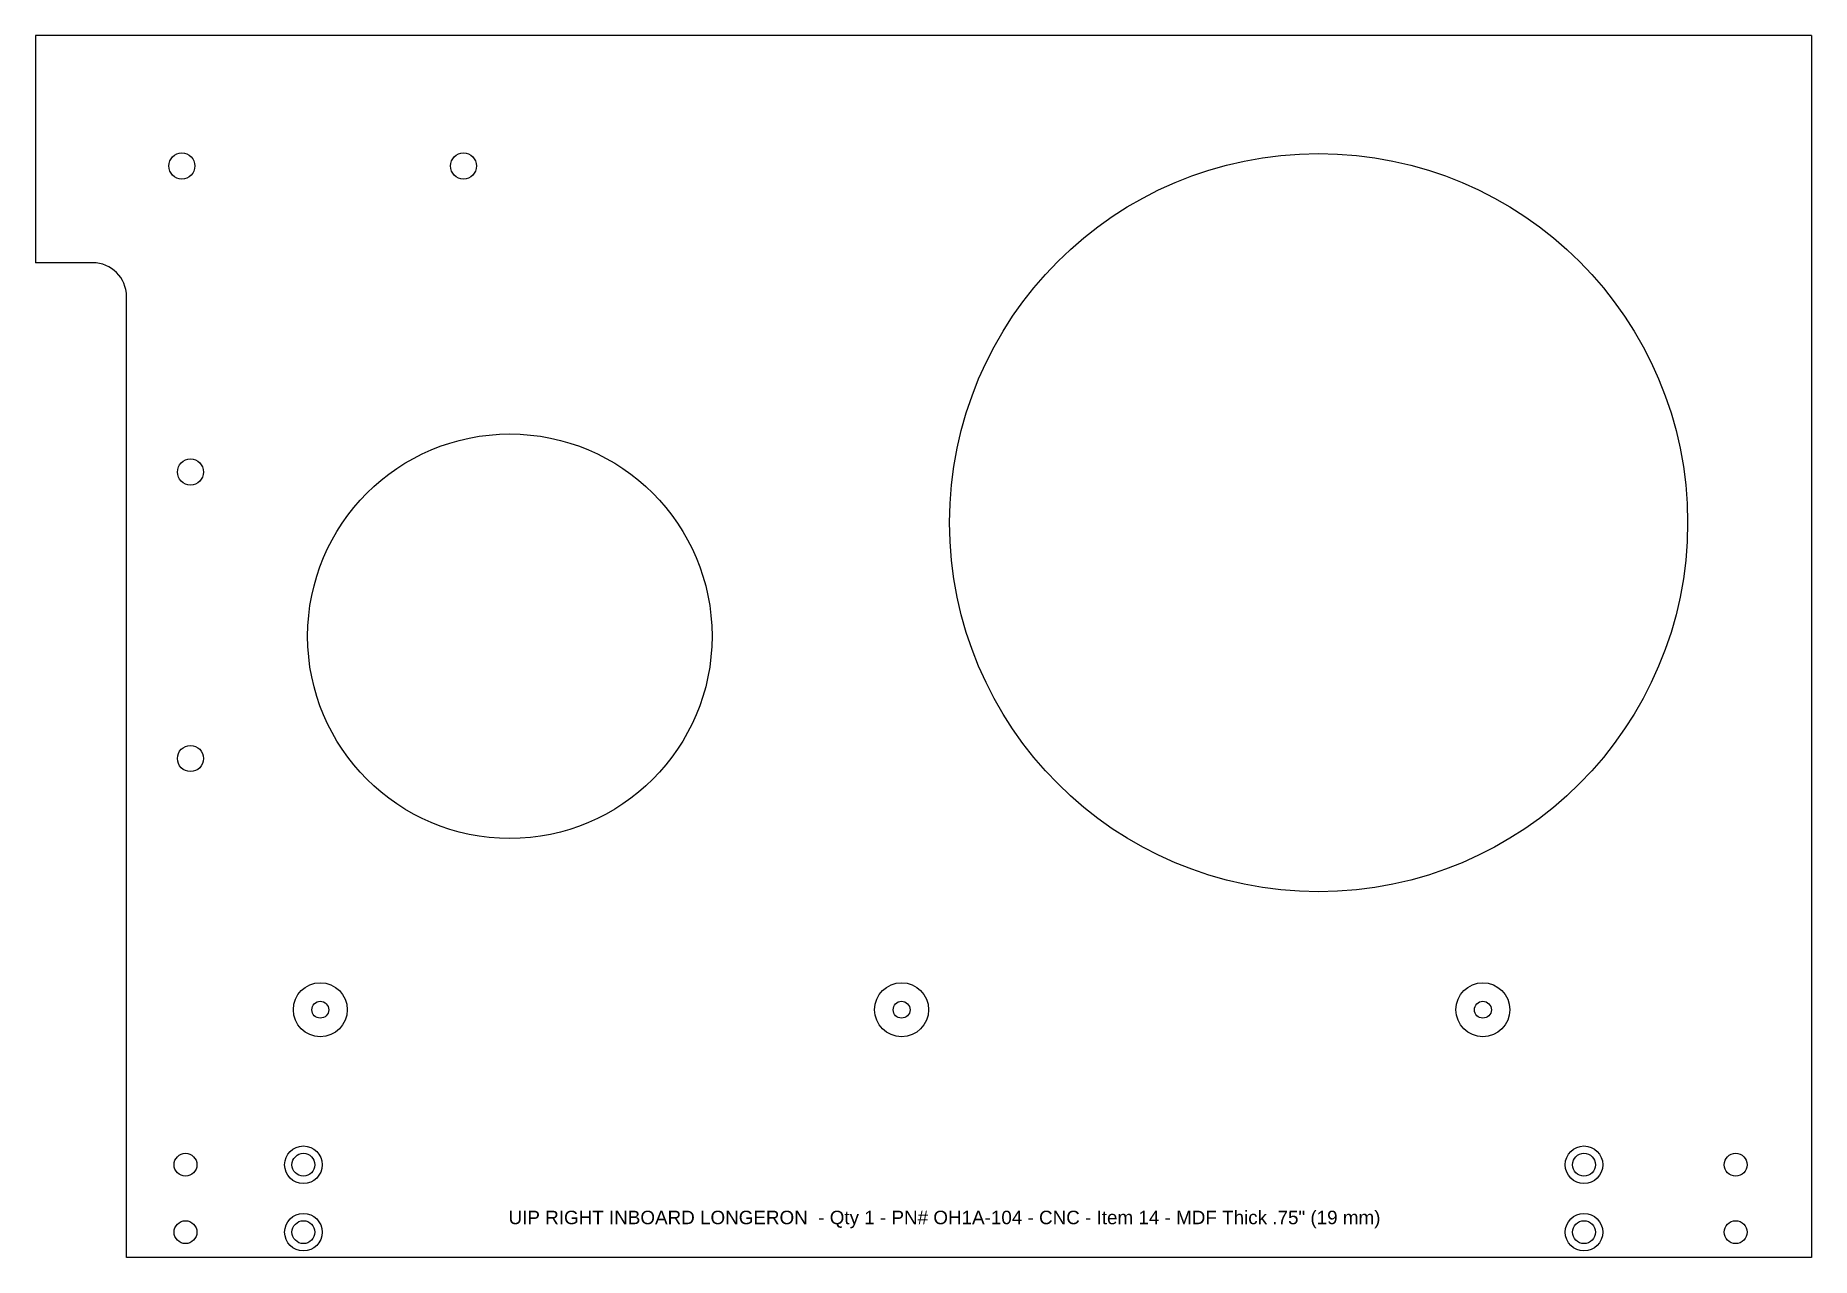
# Model space of a CAD drawing. Header units: inches. Extents: x -0.34 to 6.25, y 0 to 4.53.
import ezdxf

# ---------------------------------------------------------------- set-up
doc = ezdxf.new("R2010")
doc.units = ezdxf.units.IN
doc.header["$MEASUREMENT"] = 0
doc.layers.add('Info', color=4, linetype='Continuous')
doc.styles.add('Annotative', font='arial.ttf')

msp = doc.modelspace()

# ---------------------------------------------------------------- linework, layer by layer
at = {"color": 7, "linetype": 'Continuous', "lineweight": 25}
for p, q in [((6.25, 4.5312), (-0.3375, 4.5312)), ((-0.3375, 4.5312), (-0.3375, 3.6887)), ((6.25, 4.5312), (6.25, 0)), ((-0.125, 3.6887), (-0.3375, 3.6887)), ((0, 0), (0, 3.5637)), ((6.25, 0), (0, 0))]:
    msp.add_line(p, q, dxfattribs=at)
for centre, radius in [((0.2053, 4.0475), 0.0484), ((1.25, 4.0475), 0.0484), ((4.4219, 2.725), 1.3687), ((1.4219, 2.3037), 0.75), ((0.2372, 2.9127), 0.0484), ((0.2372, 1.8502), 0.0484), ((0.7188, 0.9187), 0.1), ((2.875, 0.9187), 0.1), ((5.0312, 0.9187), 0.1), ((0.7188, 0.9187), 0.0313), ((2.875, 0.9187), 0.0312), ((5.0312, 0.9187), 0.0313), ((0.6562, 0.3438), 0.0697), ((5.4062, 0.3438), 0.0697), ((0.2188, 0.3438), 0.0424), ((0.6562, 0.3438), 0.0424), ((5.4062, 0.3438), 0.0424), ((5.9688, 0.3438), 0.0424), ((0.2188, 0.0938), 0.0424), ((0.6562, 0.0938), 0.0697), ((0.6562, 0.0938), 0.0424), ((5.4062, 0.0938), 0.0697), ((5.4062, 0.0938), 0.0424), ((5.9688, 0.0938), 0.0424)]:
    msp.add_circle(centre, radius, dxfattribs=at)
msp.add_arc((-0.125, 3.5637), 0.125, 0, 90, dxfattribs=at)

# ---------------------------------------------------------------- texts
at = {"layer": 'Info', "style": 'Annotative'}
msp.add_text('UIP RIGHT INBOARD LONGERON  - Qty 1 - PN# OH1A-104 - CNC - Item 14 - MDF Thick .75" (19 mm)', height=0.05, dxfattribs=at).set_placement((1.4172, 0.1234))

doc.saveas('drawing.dxf')
